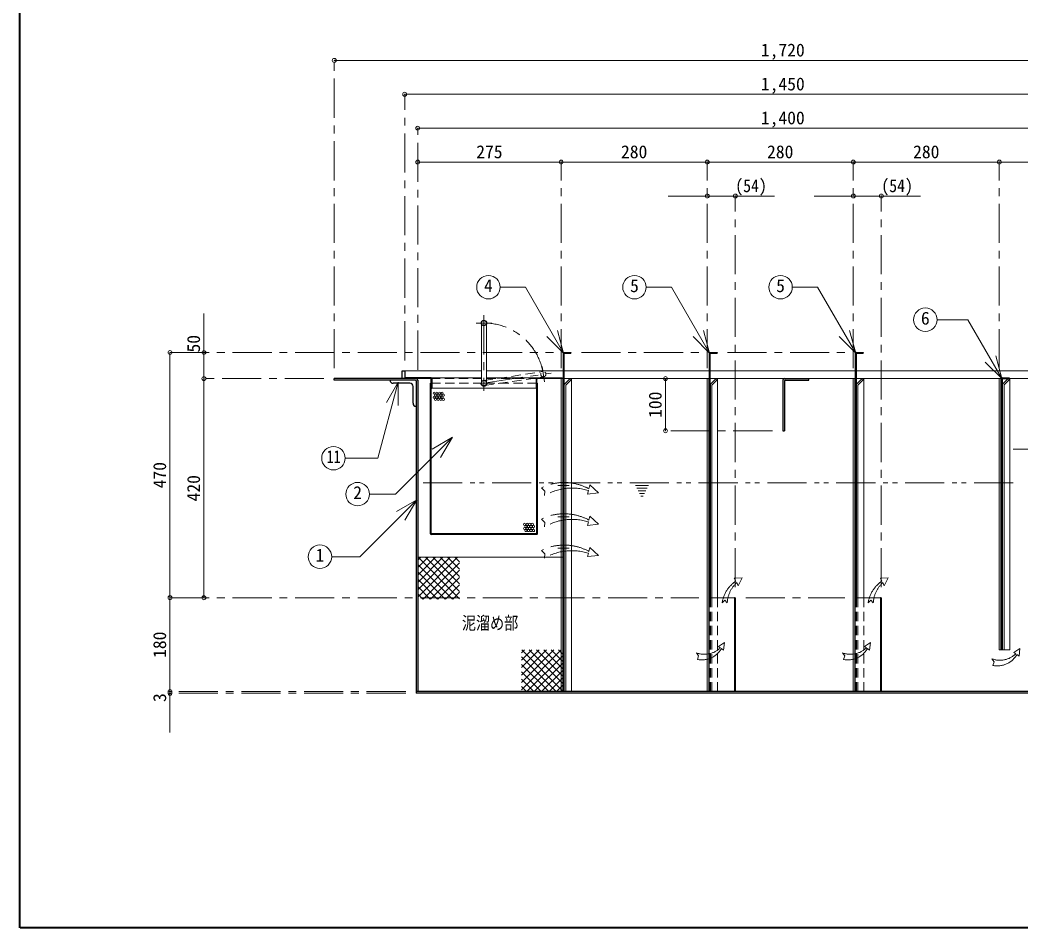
# Model space of a CAD drawing. Units: millimetres at full size, sheet at 1:15. Extents: x -3171 to 2904, y -2098 to 2117.
# Drawn here: x -3171 to -1254, y -2098 to -358 of the extents above; entities that cross this region are included whole.
import ezdxf
from ezdxf.enums import TextEntityAlignment as Align

# ---------------------------------------------------------------- set-up
doc = ezdxf.new("R2010")
doc.units = ezdxf.units.MM
doc.header["$LTSCALE"] = 15
doc.header["$PDMODE"] = 32
doc.header["$PDSIZE"] = 7.5
for name, pattern in [('CHAIN1', [8, 5, -1, 1, -1]), ('DASHED1', [1.8, 1.2, -0.6]), ('DOUBLE_CHAIN1', [8.8, 5, -1, 0.6, -0.6, 0.6, -1])]:
    doc.linetypes.add(name, pattern=pattern)
doc.layers.add('0-0_ﾚｲﾔ1', color=4, linetype='Continuous', lineweight=9)
doc.styles.add('ＭＳ ゴシック', font='')
doc.styles.get('ＭＳ ゴシック').set_extended_font_data('MS Gothic')

msp = doc.modelspace()

# ---------------------------------------------------------------- linework, layer by layer
at = {"layer": '0-0_ﾚｲﾔ1', "color": 1, "lineweight": 40}
for p, q in [((-3170.88, -2097.95), (-3170.88, 2117.05)), ((2904.12, -2097.95), (-3170.88, -2097.95))]:
    msp.add_line(p, q, dxfattribs=at)
at = {"layer": '0-0_ﾚｲﾔ1'}
for p, q in [((-2568.38, -434.95), (-848.38, -434.95)), ((-983.38, -499.95), (-2433.38, -499.95)), ((-2408.38, -564.95), (-1008.38, -564.95)), ((-2133.38, -629.95), (-2408.38, -629.95)), ((-1853.38, -629.95), (-2133.38, -629.95)), ((-1573.38, -629.95), (-1853.38, -629.95)), ((-1293.38, -629.95), (-1573.38, -629.95)), ((-1008.38, -629.95), (-1293.38, -629.95)), ((-1928.38, -694.95), (-1724.63, -694.95)), ((-1648.38, -694.95), (-1444.63, -694.95)), ((-2818.38, -1044.95), (-2818.38, -919.95)), ((-2883.38, -994.95), (-2883.38, -1464.95)), ((-2433.38, -1029.95), (-2286.38, -1029.95)), ((-2276.38, -1029.95), (-2129.63, -1029.95)), ((-2128.13, -1029.95), (-1849.63, -1029.95)), ((-1848.13, -1029.95), (-1569.63, -1029.95)), ((-1568.13, -1029.95), (-1223.38, -1029.95)), ((-2818.38, -1044.95), (-2818.38, -1464.95)), ((-2382.88, -1043.45), (-2286.38, -1043.45)), ((-2276.38, -1043.45), (-2179.88, -1043.45)), ((-2131.38, -1044.95), (-2129.63, -1044.95)), ((-2128.13, -1044.95), (-1853.38, -1044.95)), ((-2113.38, -1644.95), (-2113.38, -1044.95)), ((-1933.38, -1144.95), (-1933.38, -1044.95)), ((-1848.13, -1044.95), (-1705.38, -1044.95)), ((-1833.38, -1464.95), (-1833.38, -1044.95)), ((-1658.38, -1044.95), (-1573.38, -1044.95)), ((-1568.13, -1044.95), (-1293.38, -1044.95)), ((-1553.38, -1464.95), (-1553.38, -1044.95)), ((-1290.38, -1044.95), (-1289.63, -1044.95)), ((-1274.63, -1044.95), (-1223.88, -1044.95)), ((-1273.38, -1564.95), (-1273.38, -1044.95)), ((-2381.38, -1063.45), (-2181.38, -1063.45)), ((-2408.38, -1463.84), (-2331.99, -1387.45)), ((-2408.38, -1449.7), (-2346.14, -1387.45)), ((-2408.38, -1435.56), (-2360.28, -1387.45)), ((-2408.38, -1421.42), (-2374.42, -1387.45)), ((-2408.38, -1407.28), (-2388.56, -1387.45)), ((-2408.38, -1393.13), (-2402.7, -1387.45)), ((-2408.38, -1387.45), (-2129.63, -1387.45)), ((-2407.78, -1387.45), (-2328.38, -1466.85)), ((-2397.85, -1467.45), (-2328.38, -1397.99)), ((-2393.64, -1387.45), (-2328.38, -1452.71)), ((-2379.5, -1387.45), (-2328.38, -1438.57)), ((-2365.36, -1387.45), (-2328.38, -1424.43)), ((-2351.21, -1387.45), (-2328.38, -1410.29)), ((-2337.07, -1387.45), (-2328.38, -1396.14)), ((-2408.38, -1401), (-2341.92, -1467.45)), ((-2408.38, -1415.14), (-2356.07, -1467.45)), ((-2383.71, -1467.45), (-2328.38, -1412.13)), ((-2408.38, -1429.28), (-2370.21, -1467.45)), ((-2369.57, -1467.45), (-2328.38, -1426.27)), ((-2408.38, -1443.42), (-2384.35, -1467.45)), ((-2355.42, -1467.45), (-2328.38, -1440.41)), ((-2341.28, -1467.45), (-2328.38, -1454.55)), ((-2883.38, -1464.95), (-2883.38, -1644.95)), ((-2408.38, -1457.56), (-2398.49, -1467.45)), ((-2209.63, -1641.34), (-2133.24, -1564.95)), ((-2209.63, -1627.2), (-2147.39, -1564.95)), ((-2209.63, -1613.06), (-2161.53, -1564.95)), ((-2209.63, -1598.92), (-2175.67, -1564.95)), ((-2209.63, -1584.78), (-2189.81, -1564.95)), ((-2209.63, -1570.63), (-2203.95, -1564.95)), ((-2209.03, -1564.95), (-2129.63, -1644.35)), ((-2194.89, -1564.95), (-2129.63, -1630.21)), ((-2180.75, -1564.95), (-2129.63, -1616.07)), ((-2166.61, -1564.95), (-2129.63, -1601.93)), ((-2152.46, -1564.95), (-2129.63, -1587.79)), ((-2138.32, -1564.95), (-2129.63, -1573.64)), ((-1290.38, -1564.95), (-1289.63, -1564.95)), ((-1288.13, -1564.95), (-1287.38, -1564.95)), ((-1284.38, -1564.95), (-1273.38, -1564.95)), ((-2209.63, -1578.5), (-2143.17, -1644.95)), ((-2199.1, -1644.95), (-2129.63, -1575.49)), ((-2184.96, -1644.95), (-2129.63, -1589.63)), ((-2209.63, -1592.64), (-2157.32, -1644.95)), ((-2209.63, -1606.78), (-2171.46, -1644.95)), ((-2170.82, -1644.95), (-2129.63, -1603.77)), ((-2209.63, -1620.92), (-2185.6, -1644.95)), ((-2156.67, -1644.95), (-2129.63, -1617.91)), ((-2883.38, -1644.95), (-2883.38, -1722.95)), ((-2209.63, -1635.06), (-2199.74, -1644.95)), ((-2142.53, -1644.95), (-2129.63, -1632.05))]:
    msp.add_line(p, q, dxfattribs=at)
at = {"layer": '0-0_ﾚｲﾔ1', "linetype": 'CHAIN1'}
for p, q in [((-2568.38, -1024.95), (-2568.38, -434.95)), ((-2433.38, -1009.95), (-2433.38, -499.95)), ((-2408.38, -1027.95), (-2408.38, -564.95)), ((-2133.38, -1024.95), (-2133.38, -629.95)), ((-1853.38, -1024.95), (-1853.38, -629.95)), ((-1573.38, -1024.95), (-1573.38, -629.95)), ((-1293.38, -1024.95), (-1293.38, -629.95)), ((-1799.63, -1444.95), (-1799.63, -694.95)), ((-1519.63, -1444.95), (-1519.63, -694.95)), ((-2296.38, -938.45), (-2266.38, -938.45)), ((-2281.38, -923.45), (-2281.38, -1068.45)), ((-2883.38, -994.95), (-2148.13, -994.95)), ((-2094.63, -994.95), (-1868.13, -994.95)), ((-1814.63, -994.95), (-1588.13, -994.95)), ((-2281.38, -1053.45), (-2152.79, -1034.36)), ((-2165.43, -1051.4), (-2169.83, -1021.73)), ((-2588.38, -1044.95), (-2818.38, -1044.95)), ((-2296.38, -1053.45), (-2266.38, -1053.45)), ((-1728.38, -1144.95), (-1933.38, -1144.95)), ((-1266.88, -1179.95), (-333.38, -1179.95)), ((-2139.63, -1249.95), (-2118.13, -1249.95)), ((-2139.63, -1309.95), (-2118.13, -1309.95)), ((-2139.63, -1369.95), (-2118.13, -1369.95)), ((-2883.38, -1464.95), (-1869.63, -1464.95)), ((-1779.63, -1464.95), (-1589.63, -1464.95)), ((-2431.38, -1644.95), (-2883.38, -1644.95)), ((-2431.38, -1647.95), (-2883.38, -1647.95))]:
    msp.add_line(p, q, dxfattribs=at)
at = {"layer": '0-0_ﾚｲﾔ1', "color": 7, "lineweight": 18}
for p, q in [((-2201.83, -869.68), (-2250.33, -869.68)), ((-2128.77, -996.23), (-2201.83, -869.68)), ((-1921.83, -869.68), (-1970.33, -869.68)), ((-1848.77, -996.23), (-1921.83, -869.68)), ((-1641.83, -869.68), (-1690.33, -869.68)), ((-1568.77, -996.23), (-1641.83, -869.68)), ((-2286.38, -938.45), (-2286.38, -1053.45)), ((-2276.38, -938.45), (-2276.38, -1053.45)), ((-1353.78, -932.05), (-1412.73, -932.05)), ((-1288.61, -1044.94), (-1353.78, -932.05)), ((-2128.77, -996.23), (-2140.42, -952.76)), ((-1848.77, -996.23), (-1860.42, -952.76)), ((-1568.77, -996.23), (-1580.42, -952.76)), ((-2128.77, -996.23), (-2160.59, -964.41)), ((-1848.77, -996.23), (-1880.59, -964.41)), ((-1568.77, -996.23), (-1600.59, -964.41)), ((-1288.61, -1044.94), (-1320.43, -1013.12)), ((-1288.61, -1044.94), (-1300.26, -1001.47)), ((-2445.57, -1051.66), (-2484.63, -1197.44)), ((-2445.57, -1051.66), (-2468.07, -1090.64)), ((-2445.57, -1051.66), (-2445.57, -1096.66)), ((-2133.38, -1644.95), (-2133.38, -1044.95)), ((-2131.38, -1044.95), (-2130.38, -1044.95)), ((-2130.38, -1644.95), (-2130.38, -1044.95)), ((-2126.5, -1055.08), (-2116.38, -1044.95)), ((-2123.94, -1056.76), (-2114.26, -1047.08)), ((-2116.38, -1044.95), (-2114.26, -1047.08)), ((-1853.38, -1044.95), (-1850.38, -1044.95)), ((-1853.38, -1644.95), (-1853.38, -1044.95)), ((-1850.38, -1644.95), (-1850.38, -1044.95)), ((-1846.5, -1055.08), (-1836.38, -1044.95)), ((-1843.94, -1056.76), (-1834.26, -1047.08)), ((-1836.38, -1044.95), (-1834.26, -1047.08)), ((-1573.38, -1044.95), (-1570.38, -1044.95)), ((-1573.38, -1644.95), (-1573.38, -1044.95)), ((-1570.38, -1644.95), (-1570.38, -1044.95)), ((-1566.5, -1055.08), (-1556.38, -1044.95)), ((-1563.94, -1056.76), (-1554.26, -1047.08)), ((-1556.38, -1044.95), (-1554.26, -1047.08)), ((-1293.38, -1044.95), (-1290.38, -1044.95)), ((-1293.38, -1564.95), (-1293.38, -1044.95)), ((-1290.38, -1564.95), (-1290.38, -1044.95)), ((-1286.5, -1055.08), (-1276.38, -1044.95)), ((-1283.94, -1056.76), (-1274.26, -1047.08)), ((-1276.38, -1044.95), (-1274.26, -1047.08)), ((-2127.38, -1057.2), (-2127.38, -1644.95)), ((-2124.38, -1057.82), (-2124.38, -1644.95)), ((-1847.38, -1057.2), (-1847.38, -1464.95)), ((-1844.38, -1057.82), (-1844.38, -1464.95)), ((-1567.38, -1057.2), (-1567.38, -1464.95)), ((-1564.38, -1057.82), (-1564.38, -1464.95)), ((-1287.38, -1057.2), (-1287.38, -1564.95)), ((-1284.38, -1057.82), (-1284.38, -1564.95)), ((-2341.94, -1157.46), (-2450.89, -1266.41)), ((-2341.94, -1157.46), (-2380.91, -1179.96)), ((-2341.94, -1157.46), (-2364.44, -1196.43)), ((-2484.63, -1197.44), (-2547.46, -1197.44)), ((-2410.33, -1277.36), (-2519.26, -1386.3)), ((-2450.89, -1266.41), (-2501.14, -1266.41)), ((-2410.33, -1277.36), (-2449.3, -1299.86)), ((-2410.33, -1277.36), (-2432.83, -1316.33)), ((-2519.26, -1386.3), (-2573.37, -1386.3)), ((-1849.63, -1464.95), (-1849.63, -1644.95)), ((-1848.13, -1464.95), (-1801.13, -1464.95)), ((-1569.63, -1464.95), (-1569.63, -1644.95)), ((-1568.13, -1464.95), (-1521.13, -1464.95)), ((-1290.38, -1564.95), (-1293.38, -1564.95)), ((-1284.38, -1564.95), (-1287.38, -1564.95))]:
    msp.add_line(p, q, dxfattribs=at)
at = {"layer": '0-0_ﾚｲﾔ1', "color": 5, "lineweight": 25}
for p, q in [((-2129.63, -996.45), (-2129.63, -1644.95)), ((-2128.13, -994.95), (-2114.63, -994.95)), ((-2127.38, -996.45), (-2114.63, -996.45)), ((-2114.63, -994.95), (-2114.63, -996.45)), ((-1849.63, -996.45), (-1849.63, -1464.95)), ((-1848.13, -994.95), (-1834.63, -994.95)), ((-1847.38, -996.45), (-1834.63, -996.45)), ((-1834.63, -994.95), (-1834.63, -996.45)), ((-1569.63, -996.45), (-1569.63, -1464.95)), ((-1568.13, -994.95), (-1554.63, -994.95)), ((-1567.38, -996.45), (-1554.63, -996.45)), ((-1554.63, -994.95), (-1554.63, -996.45)), ((-2128.13, -997.2), (-2128.13, -1644.95)), ((-1848.13, -997.2), (-1848.13, -1464.95)), ((-1568.13, -997.2), (-1568.13, -1464.95)), ((-2433.38, -1029.95), (-2433.38, -1044.95)), ((-2568.38, -1047.95), (-2568.38, -1044.95)), ((-2383.63, -1044.95), (-2568.38, -1044.95)), ((-2412.88, -1047.95), (-2568.38, -1047.95)), ((-2423.38, -1053.95), (-2455.38, -1053.95)), ((-2431.38, -1043.45), (-2431.38, -1044.95)), ((-2382.88, -1043.45), (-2431.38, -1043.45)), ((-2411.38, -1049.45), (-2411.38, -1647.95)), ((-2408.38, -1047.95), (-2408.38, -1644.95)), ((-2383.88, -1053.45), (-2382.88, -1053.45)), ((-2383.88, -1342.45), (-2383.88, -1053.45)), ((-2382.88, -1341.95), (-2382.88, -1045.7)), ((-2381.38, -1044.95), (-2381.38, -1063.45)), ((-2181.38, -1044.95), (-2181.38, -1063.45)), ((-2179.88, -1043.45), (-2131.38, -1043.45)), ((-2179.88, -1341.95), (-2179.88, -1045.7)), ((-2179.88, -1053.45), (-2178.88, -1053.45)), ((-2131.38, -1044.95), (-2179.13, -1044.95)), ((-2178.88, -1342.45), (-2178.88, -1053.45)), ((-2131.38, -1044.95), (-2131.38, -1043.45)), ((-1708.38, -1047.95), (-1708.38, -1144.95)), ((-1705.38, -1044.95), (-1658.38, -1044.95)), ((-1705.38, -1049.45), (-1705.38, -1144.95)), ((-1703.88, -1047.95), (-1658.38, -1047.95)), ((-1658.38, -1047.95), (-1658.38, -1044.95)), ((-1289.63, -1044.95), (-1289.63, -1564.95)), ((-1288.13, -1043.45), (-1274.63, -1043.45)), ((-1288.13, -1045.7), (-1288.13, -1564.95)), ((-1287.38, -1044.95), (-1274.63, -1044.95)), ((-1274.63, -1043.45), (-1274.63, -1044.95)), ((-2417.38, -1091.95), (-2417.38, -1059.95)), ((-2382.88, -1063.45), (-2381.38, -1063.45)), ((-2181.38, -1063.45), (-2179.88, -1063.45)), ((-1708.38, -1144.95), (-1705.38, -1144.95)), ((-2179.88, -1343.45), (-2382.88, -1343.45)), ((-2180.38, -1342.45), (-2382.38, -1342.45)), ((-1848.13, -1464.95), (-1849.63, -1464.95)), ((-1799.63, -1464.95), (-1801.13, -1464.95)), ((-1801.13, -1464.95), (-1801.13, -1644.95)), ((-1799.63, -1464.95), (-1799.63, -1644.95)), ((-1568.13, -1464.95), (-1569.63, -1464.95)), ((-1519.63, -1464.95), (-1521.13, -1464.95)), ((-1521.13, -1464.95), (-1521.13, -1644.95)), ((-1519.63, -1464.95), (-1519.63, -1644.95)), ((-1288.13, -1564.95), (-1289.63, -1564.95)), ((-1005.38, -1644.95), (-2411.38, -1644.95)), ((-1005.38, -1647.95), (-2411.38, -1647.95))]:
    msp.add_line(p, q, dxfattribs=at)
at = {"layer": '0-0_ﾚｲﾔ1', "linetype": 'DASHED1'}
for p, q in [((-2282.12, -1048.51), (-2168.36, -1031.62)), ((-2383.63, -1044.95), (-2286.38, -1044.95)), ((-2382.88, -1053.45), (-2296.38, -1053.45)), ((-2280.65, -1058.4), (-2166.9, -1041.51)), ((-2276.38, -1044.95), (-2179.13, -1044.95)), ((-2179.88, -1053.45), (-2266.38, -1053.45)), ((-1848.13, -1464.95), (-1848.13, -1644.95)), ((-1847.38, -1464.95), (-1847.38, -1644.95)), ((-1844.38, -1464.95), (-1844.38, -1644.95)), ((-1833.38, -1644.95), (-1833.38, -1464.95)), ((-1568.13, -1464.95), (-1568.13, -1644.95)), ((-1567.38, -1464.95), (-1567.38, -1644.95)), ((-1564.38, -1464.95), (-1564.38, -1644.95)), ((-1553.38, -1644.95), (-1553.38, -1464.95))]:
    msp.add_line(p, q, dxfattribs=at)
at = {"layer": '0-0_ﾚｲﾔ1', "linetype": 'DOUBLE_CHAIN1'}
for p, q in [((-1266.88, -1244.95), (-2398.38, -1244.95)), ((-2081.28, -1259.48), (-2083.06, -1266.2)), ((-2061.56, -1263.83), (-2083.06, -1266.2)), ((-2078.44, -1248.82), (-2080.36, -1256.01)), ((-2061.56, -1263.83), (-2078.44, -1248.82)), ((-1965.88, -1249.95), (-1990.88, -1249.95)), ((-1968.38, -1254.95), (-1988.38, -1254.95)), ((-1970.88, -1259.95), (-1985.88, -1259.95)), ((-1973.38, -1264.95), (-1983.38, -1264.95)), ((-1975.88, -1269.95), (-1980.88, -1269.95)), ((-2081.28, -1319.48), (-2083.06, -1326.2)), ((-2078.44, -1308.82), (-2080.36, -1316.01)), ((-2061.56, -1323.83), (-2078.44, -1308.82)), ((-2061.56, -1323.83), (-2083.06, -1326.2)), ((-2081.28, -1379.48), (-2083.06, -1386.2)), ((-2078.44, -1368.82), (-2080.36, -1376.01)), ((-2061.56, -1383.83), (-2078.44, -1368.82)), ((-2061.56, -1383.83), (-2083.06, -1386.2)), ((-1798.45, -1433.17), (-1801.5, -1427.42)), ((-1796.78, -1435.96), (-1793.92, -1442.14)), ((-1518.45, -1433.17), (-1521.5, -1427.42)), ((-1516.78, -1435.96), (-1513.92, -1442.14)), ((-1831.75, -1558.57), (-1820.57, -1550.93)), ((-1822.06, -1565.28), (-1820.57, -1550.93)), ((-1551.75, -1558.57), (-1540.57, -1550.93)), ((-1542.06, -1565.28), (-1540.57, -1550.93)), ((-1831.75, -1558.57), (-1828.28, -1560.97)), ((-1826.24, -1562.39), (-1822.06, -1565.28)), ((-1551.75, -1558.57), (-1548.28, -1560.97)), ((-1546.24, -1562.39), (-1542.06, -1565.28)), ((-1265.31, -1570.05), (-1254.13, -1562.41)), ((-1265.31, -1570.05), (-1261.84, -1572.45)), ((-1255.62, -1576.75), (-1254.13, -1562.41)), ((-1259.8, -1573.86), (-1255.62, -1576.75))]:
    msp.add_line(p, q, dxfattribs=at)
at = {"layer": '0-0_ﾚｲﾔ1', "color": 7, "linetype": 'DASHED1', "lineweight": 18}
for p, q in [((-2129.63, -1237.45), (-2128.13, -1237.45)), ((-2129.63, -1262.45), (-2128.13, -1262.45)), ((-2129.63, -1297.45), (-2128.13, -1297.45)), ((-2129.63, -1322.45), (-2128.13, -1322.45)), ((-2129.63, -1357.45), (-2128.13, -1357.45)), ((-2129.63, -1382.45), (-2128.13, -1382.45))]:
    msp.add_line(p, q, dxfattribs=at)
at = {"layer": '0-0_ﾚｲﾔ1', "color": 5, "lineweight": 25}
msp.add_lwpolyline([(-2438.38, -1044.95), (-2438.38, -1029.95), (-2433.38, -1029.95)], dxfattribs=at)
at = {"layer": '0-0_ﾚｲﾔ1', "linetype": 'DOUBLE_CHAIN1'}
for points in [[(-2171.35, -1254.1), (-2164.86, -1260.85), (-2165.38, -1269.15)], [(-2171.35, -1314.1), (-2164.86, -1320.85), (-2165.38, -1329.15)], [(-2171.35, -1374.1), (-2164.86, -1380.85), (-2165.38, -1389.15)], [(-1801.5, -1427.42), (-1786.34, -1426.52), (-1793.92, -1442.14)], [(-1521.5, -1427.42), (-1506.34, -1426.52), (-1513.92, -1442.14)], [(-1824.85, -1474.6), (-1819.73, -1469.6), (-1814.98, -1474.88)], [(-1544.85, -1474.6), (-1539.73, -1469.6), (-1534.98, -1474.88)], [(-1874.14, -1570.5), (-1869.87, -1576.37), (-1872.3, -1583.18)], [(-1594.14, -1570.5), (-1589.87, -1576.37), (-1592.3, -1583.18)], [(-1307.71, -1581.98), (-1303.43, -1587.84), (-1305.87, -1594.66)]]:
    msp.add_lwpolyline(points, dxfattribs=at)
at = {"layer": '0-0_ﾚｲﾔ1', "color": 7, "lineweight": 18}
for centre in [(-2272.83, -869.68), (-1992.83, -869.68), (-1712.83, -869.68), (-1435.23, -932.05), (-2569.96, -1197.44), (-2523.64, -1266.41), (-2595.87, -1386.3)]:
    msp.add_circle(centre, 22.5, dxfattribs=at)
at = {"layer": '0-0_ﾚｲﾔ1', "color": 5, "lineweight": 25}
msp.add_circle((-2281.38, -938.45), 5, dxfattribs=at)
at = {"layer": '0-0_ﾚｲﾔ1', "linetype": 'DASHED1'}
msp.add_circle((-2167.63, -1036.56), 5, dxfattribs=at)
at = {"layer": '0-0_ﾚｲﾔ1'}
for centre in [(-2376.74, -1072.71), (-2371.74, -1072.71), (-2366.74, -1072.71), (-2361.74, -1072.71), (-2376.74, -1080.71), (-2374.24, -1076.71), (-2374.24, -1084.71), (-2371.74, -1080.71), (-2369.24, -1076.71), (-2369.24, -1084.71), (-2366.74, -1080.71), (-2364.24, -1076.71), (-2364.24, -1084.71), (-2361.74, -1080.71), (-2359.24, -1076.71), (-2359.24, -1084.71), (-2203.74, -1324.26), (-2198.74, -1324.26), (-2193.74, -1324.26), (-2188.74, -1324.26), (-2203.74, -1332.26), (-2201.24, -1328.26), (-2201.24, -1336.26), (-2198.74, -1332.26), (-2196.24, -1328.26), (-2196.24, -1336.26), (-2193.74, -1332.26), (-2191.24, -1328.26), (-2191.24, -1336.26), (-2188.74, -1332.26), (-2186.24, -1328.26), (-2186.24, -1336.26)]:
    msp.add_circle(centre, 2, dxfattribs=at)
at = {"layer": '0-0_ﾚｲﾔ1', "linetype": 'CHAIN1'}
msp.add_arc((-2281.38, -1053.45), 115, 8.44587, 90, dxfattribs=at)
at = {"layer": '0-0_ﾚｲﾔ1', "color": 5, "lineweight": 25}
for centre, radius, start, end in [((-2128.13, -996.45), 1.5, 90, 180), ((-2127.38, -997.2), 0.75, 90, 180), ((-1848.13, -996.45), 1.5, 90, 180), ((-1847.38, -997.2), 0.75, 90, 180), ((-1568.13, -996.45), 1.5, 90, 180), ((-1567.38, -997.2), 0.75, 90, 180), ((-2455.38, -1047.95), 6, 180, 270), ((-2423.38, -1059.95), 6, 0, 90), ((-2412.88, -1049.45), 1.5, 0, 90), ((-2411.38, -1047.95), 3, 0, 90), ((-2383.63, -1045.7), 0.75, 0, 90), ((-2382.88, -1044.95), 1.5, 0, 90), ((-2179.88, -1044.95), 1.5, 90, 180), ((-2179.13, -1045.7), 0.75, 90, 180), ((-1705.38, -1047.95), 3, 90, 180), ((-1703.88, -1049.45), 1.5, 90, 180), ((-1288.13, -1044.95), 1.5, 90, 180), ((-1287.38, -1045.7), 0.75, 90, 180), ((-2411.38, -1091.95), 6, 180, 270), ((-2382.38, -1341.95), 0.5, 180, 270), ((-2180.38, -1341.95), 0.5, 270, 0), ((-2382.88, -1342.45), 1, 180, 270), ((-2179.88, -1342.45), 1, 270, 0)]:
    msp.add_arc(centre, radius, start, end, dxfattribs=at)
at = {"layer": '0-0_ﾚｲﾔ1', "linetype": 'DASHED1'}
for radius, start, end in [(6, 180, 0), (5, 0, 180)]:
    msp.add_arc((-2281.38, -1053.45), radius, start, end, dxfattribs=at)
at = {"layer": '0-0_ﾚｲﾔ1', "color": 7, "lineweight": 18}
for centre, radius, start, end in [((-2281.38, -1053.45), 5, 180, 0), ((-2124.38, -1057.2), 3, 135, 180), ((-2122.88, -1057.82), 1.5, 135, 180), ((-1844.38, -1057.2), 3, 135, 180), ((-1842.88, -1057.82), 1.5, 135, 180), ((-1564.38, -1057.2), 3, 135, 180), ((-1562.88, -1057.82), 1.5, 135, 180), ((-1284.38, -1057.2), 3, 135, 180), ((-1282.88, -1057.82), 1.5, 135, 180)]:
    msp.add_arc(centre, radius, start, end, dxfattribs=at)
at = {"layer": '0-0_ﾚｲﾔ1', "linetype": 'DOUBLE_CHAIN1'}
for centre, radius, start, end in [((-2127.72, -1343.81), 99.76, 61.65268, 115.93589), ((-2112.39, -1359.43), 104.67, 72.70745, 120.41245), ((-2127.72, -1403.81), 99.76, 61.65268, 115.93589), ((-2112.39, -1419.43), 104.67, 72.70745, 120.41245), ((-2127.72, -1463.81), 99.76, 61.65268, 115.93589), ((-2112.39, -1479.43), 104.67, 72.70745, 120.41245), ((-1764.03, -1484.24), 61.59, 123.98307, 170.99646), ((-1758.73, -1477.47), 56.31, 132.51176, 177.36854), ((-1484.03, -1484.24), 61.59, 123.98307, 170.99646), ((-1478.73, -1477.47), 56.31, 132.51176, 177.36854), ((-1858.73, -1529.55), 43.76, 249.37581, 314.10079), ((-1863.46, -1541.34), 42.76, 258.06872, 330.51954), ((-1578.73, -1529.55), 43.76, 249.37581, 314.10079), ((-1583.46, -1541.34), 42.76, 258.06872, 330.51954), ((-1292.29, -1541.03), 43.76, 249.37581, 314.10079), ((-1297.03, -1552.82), 42.76, 258.06872, 330.51954)]:
    msp.add_arc(centre, radius, start, end, dxfattribs=at)
at = {"layer": '0-0_ﾚｲﾔ1', "color": 1}
for p in [(-2568.38, -434.95), (-2433.38, -499.95), (-2408.38, -564.95), (-2408.38, -629.95), (-2133.38, -629.95), (-1853.38, -629.95), (-1573.38, -629.95), (-1293.38, -629.95), (-1853.38, -694.95), (-1799.63, -694.95), (-1573.38, -694.95), (-1519.63, -694.95), (-2883.38, -994.95), (-2818.38, -994.95), (-2818.38, -1044.95), (-1933.38, -1044.95), (-1933.38, -1144.95), (-2883.38, -1464.95), (-2818.38, -1464.95), (-2883.38, -1644.95), (-2883.38, -1647.95)]:
    msp.add_point(p, dxfattribs=at)

# ---------------------------------------------------------------- texts
at = {"layer": '0-0_ﾚｲﾔ1', "color": 7, "style": 'ＭＳ ゴシック'}
for s, p in [('1,720', (-1750.57, -434.95)), ('1,450', (-1750.57, -499.95)), ('1,400', (-1750.57, -564.95)), ('275', (-2296.2, -629.95)), ('280', (-2018.7, -629.95)), ('280', (-1738.7, -629.95)), ('280', (-1458.7, -629.95)), ('4', (-2281.27, -886.56)), ('5', (-2001.27, -886.56)), ('5', (-1721.27, -886.56)), ('6', (-1443.67, -948.93)), ('2', (-2532.08, -1283.29)), ('1', (-2604.31, -1403.17))]:
    msp.add_text(s, height=24.74, dxfattribs=at).set_placement(p, align=Align.BOTTOM_LEFT)
for s, width, p in [('(54)', 0.9, (-1799.63, -694.95)), ('(54)', 0.9, (-1519.63, -694.95)), ('11', 0.8, (-2583.08, -1214.31)), ('泥溜め部', 0.8, (-2323.63, -1533.08))]:
    msp.add_text(s, height=24.74, dxfattribs=dict(at, width=width)).set_placement(p, align=Align.BOTTOM_LEFT)
for s, p in [('50', (-2818.38, -994.95)), ('100', (-1933.38, -1120.27)), ('470', (-2883.38, -1255.27)), ('420', (-2818.38, -1280.27)), ('180', (-2883.38, -1580.27)), ('3', (-2883.38, -1664.83))]:
    msp.add_text(s, height=24.74, rotation=90, dxfattribs=at).set_placement(p, align=Align.BOTTOM_LEFT)

doc.saveas('drawing.dxf')
